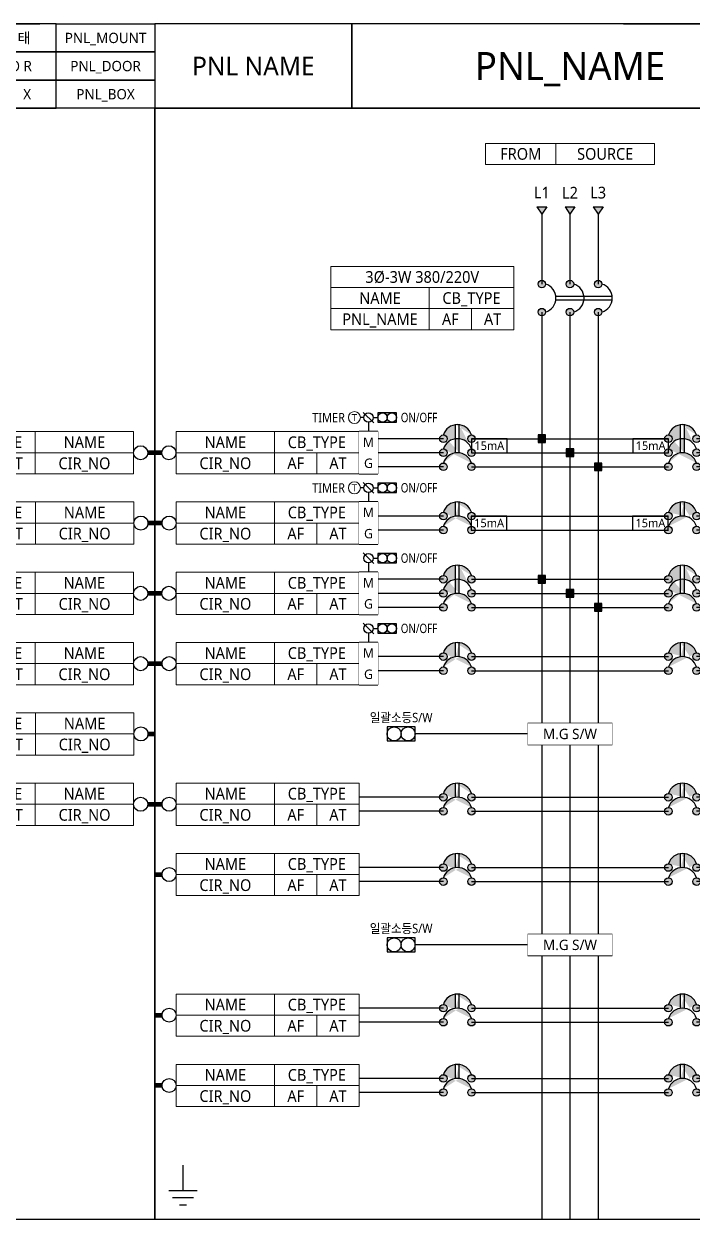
# Model space of a CAD drawing. Header units: millimetres. Extents: x 2290 to 28892, y 1247 to 13997.
# Drawn here: x 9770 to 16891, y 1247 to 13997 of the extents above; entities that cross this region are included whole.
import ezdxf
from ezdxf.enums import TextEntityAlignment as Align

# ---------------------------------------------------------------- set-up
doc = ezdxf.new("R2010")
doc.units = ezdxf.units.MM
for name, color, linetype in [('1', 1, 'Continuous'), ('5', 2, 'Continuous'), ('BUS_L1', 2, 'Continuous'), ('BUS_L2', 2, 'Continuous'), ('BUS_L3', 2, 'Continuous'), ('SYMB', 2, 'Continuous'), ('TXT', 7, 'Continuous')]:
    doc.layers.add(name, color=color, linetype=linetype)
doc.layers.add('2', color=4, linetype='Continuous', lineweight=5)
doc.styles.add('SHT', font='ChosunKg.TTF')
doc.styles.add('맑은고딕', font='malgun.ttf')

# ---------------------------------------------------------------- blocks, each defined once
blk = doc.blocks.new('p4cb')
at = {"layer": 'SYMB', "color": 4}
for p, q in [((-20, -76), (-20, 374)), ((20, -76), (20, 374))]:
    blk.add_line(p, q, dxfattribs=at)
at = {"layer": 'SYMB'}
for centre in [(-150, 225), (150, 225), (-150, 75), (150, 75), (-150, -75), (150, -75), (-150, -225), (150, -225)]:
    blk.add_circle(centre, 40.2, dxfattribs=at)
for centre in [(0, 218), (0, 68), (0, -82), (0, -232)]:
    blk.add_arc(centre, 157, 17.5984, 162.4016, dxfattribs=at)
blk = doc.blocks.new('BUS_CONN_DOT')
at = {"layer": 'SYMB', "transparency": 33554687}
h = blk.add_hatch(color=2, dxfattribs=at)
h.dxf.hatch_style = 1
h.paths.add_polyline_path([(40, 40), (-40, 40), (-40, -40), (40, -40)])
at = {"layer": 'SYMB', "color": 5}
for p, q in [((-40, 0), (40, 0)), ((0, 40), (0, -40))]:
    blk.add_line(p, q, dxfattribs=at)
at = {"layer": 'SYMB', "color": 2}
blk.add_lwpolyline([(40, 40), (-40, 40), (-40, -40), (40, -40)], close=True, dxfattribs=at)
blk = doc.blocks.new('3P4W_RIGHT_BRANCH_BREAKER')
at = {"transparency": 33554687}
h = blk.add_hatch(color=2, dxfattribs=at)
h.dxf.hatch_style = 1
edge = h.paths.add_edge_path()
edge.add_arc((1800, -450), 40.2, 0, 360)
edge = h.paths.add_edge_path()
edge.add_arc((1500, -450), 40.2, 0, 360)
edge = h.paths.add_edge_path()
edge.add_arc((1800, -300), 40.2, 0, 360)
edge = h.paths.add_edge_path()
edge.add_arc((1500, -300), 40.2, 0, 360)
edge = h.paths.add_edge_path()
edge.add_arc((1800, -150), 40.2, 0, 360)
edge = h.paths.add_edge_path()
edge.add_arc((1500, -150), 40.2, 0, 360)
edge = h.paths.add_edge_path()
edge.add_arc((1800, 0), 40.2, 0, 360)
edge = h.paths.add_edge_path()
edge.add_arc((1500, 0), 40.2, 0, 360)
edge = h.paths.add_edge_path()
edge.add_arc((1650, -307), 157, 17.5984, 162.4016)
edge.add_arc((1650, -457), 157, 17.5984, 162.4016)
edge.add_arc((1650, -7), 157, 17.5984, 162.4016)
edge.add_line((1630, -301), (1630, 149))
edge.add_line((1670, -301), (1670, 149))
edge.add_arc((1650, -157), 157, 17.5984, 162.4016)
at = {"layer": '1', "color": 1}
for p, q in [((0, 0), (1500, 0)), ((2701, 0), (1800, 0)), ((300, -150), (1500, -150)), ((2701, -150), (1800, -150)), ((600, -300), (1500, -300)), ((2701, -300), (1800, -300)), ((900, -450), (1500, -450)), ((2701, -450), (1800, -450))]:
    blk.add_line(p, q, dxfattribs=at)
at = {"layer": '2', "color": 4}
for points in [[(2701, -225), (3601, -225), (3601, 0), (2701, 0)], [(3601, -225), (4650, -225), (4650, 0), (3601, 0)], [(3151, -450), (2701, -450), (2701, -225), (3151, -225)], [(3601, -450), (3151, -450), (3151, -225), (3601, -225)], [(3601, -450), (4650, -450), (4650, -225), (3601, -225)]]:
    blk.add_lwpolyline(points, close=True, dxfattribs=at)
at = {"layer": 'SYMB', "color": 3, "const_width": 50}
blk.add_lwpolyline([(4800, -225), (4876, -225)], dxfattribs=at)
at = {"layer": 'SYMB', "color": 3}
blk.add_circle((4725, -225), 75, dxfattribs=at)
at = {"layer": 'SYMB'}
blk.add_blockref('p4cb', (1650, -225), dxfattribs=at)
at = {"layer": 'SYMB', "color": 2}
for p in [(0, 0), (300, -150), (600, -300), (900, -450)]:
    blk.add_blockref('BUS_CONN_DOT', p, dxfattribs=at)
at = {"layer": 'TXT', "color": 7, "linetype": 'Continuous', "lineweight": -2, "style": '맑은고딕', "width": 0.95}
blk.add_text('NAME', height=125, dxfattribs=at).set_placement((4126, -112), align=Align.MIDDLE_CENTER)
at = {"layer": 'TXT', "color": 7, "style": '맑은고딕', "width": 0.95}
for tag, p in [('CB_TYPE', (3151, -112)), ('AF', (2926, -338)), ('AT', (3376, -338)), ('CIR_NO', (4126, -338))]:
    blk.add_attdef(tag, text='', height=125, dxfattribs=at).set_placement(p, align=Align.MIDDLE_CENTER)
blk = doc.blocks.new('p3cb')
at = {"layer": 'SYMB', "color": 4}
for p, q in [((-20, -1), (-20, 299)), ((20, -1), (20, 299))]:
    blk.add_line(p, q, dxfattribs=at)
at = {"layer": 'SYMB'}
for centre in [(-150, 150), (150, 150), (-150, 0), (150, 0), (-150, -150), (150, -150)]:
    blk.add_circle(centre, 40.2, dxfattribs=at)
for centre in [(0, 143), (0, -7), (0, -157)]:
    blk.add_arc(centre, 157, 17.5984, 162.4016, dxfattribs=at)
blk = doc.blocks.new('3P3W_RIGHT_BRANCH_BREAKER')
at = {"transparency": 33554687}
h = blk.add_hatch(color=2, dxfattribs=at)
h.dxf.hatch_style = 1
edge = h.paths.add_edge_path()
edge.add_arc((1800, -300), 40.2, 0, 360)
edge = h.paths.add_edge_path()
edge.add_arc((1500, -300), 40.2, 0, 360)
edge = h.paths.add_edge_path()
edge.add_arc((1800, -150), 40.2, 0, 360)
edge = h.paths.add_edge_path()
edge.add_arc((1500, -150), 40.2, 0, 360)
edge = h.paths.add_edge_path()
edge.add_arc((1800, 0), 40.2, 0, 360)
edge = h.paths.add_edge_path()
edge.add_arc((1500, 0), 40.2, 0, 360)
edge = h.paths.add_edge_path()
edge.add_arc((1650, -7), 157, 17.5984, 162.4016)
edge.add_line((1630, -151), (1630, 149))
edge.add_arc((1650, -157), 157, 17.5984, 162.4016)
edge.add_line((1670, -151), (1670, 149))
edge.add_arc((1650, -307), 157, 17.5984, 162.4016)
at = {"layer": '1', "color": 1}
for p, q in [((0, 0), (1500, 0)), ((2703, 0), (1800, 0)), ((300, -150), (1500, -150)), ((2703, -150), (1800, -150)), ((600, -300), (1500, -300)), ((2703, -300), (1800, -300))]:
    blk.add_line(p, q, dxfattribs=at)
at = {"layer": '2', "color": 4}
for points in [[(2703, -150), (3603, -150), (3603, 75), (2703, 75)], [(3603, -150), (4653, -150), (4653, 75), (3603, 75)], [(3153, -375), (2703, -375), (2703, -150), (3153, -150)], [(3603, -375), (3153, -375), (3153, -150), (3603, -150)], [(3603, -375), (4653, -375), (4653, -150), (3603, -150)]]:
    blk.add_lwpolyline(points, close=True, dxfattribs=at)
at = {"layer": 'SYMB', "color": 3, "const_width": 50}
blk.add_lwpolyline([(4803, -150), (4879, -150)], dxfattribs=at)
at = {"layer": 'SYMB', "color": 3}
blk.add_circle((4728, -150), 75, dxfattribs=at)
at = {"layer": 'SYMB'}
blk.add_blockref('p3cb', (1650, -150), dxfattribs=at)
at = {"layer": 'SYMB', "color": 2}
for p in [(0, 0), (300, -150), (600, -300)]:
    blk.add_blockref('BUS_CONN_DOT', p, dxfattribs=at)
at = {"layer": 'TXT', "color": 7, "linetype": 'Continuous', "lineweight": -2, "style": '맑은고딕', "width": 0.95}
blk.add_text('NAME', height=125, dxfattribs=at).set_placement((4128, -38), align=Align.MIDDLE_CENTER)
at = {"layer": 'TXT', "color": 7, "style": '맑은고딕', "width": 0.95}
for tag, p in [('CB_TYPE', (3153, -38)), ('AF', (2928, -262)), ('AT', (3378, -262)), ('CIR_NO', (4128, -262))]:
    blk.add_attdef(tag, text='', height=125, dxfattribs=at).set_placement(p, align=Align.MIDDLE_CENTER)
blk = doc.blocks.new('p2cb')
at = {"layer": 'SYMB', "color": 4}
for p, q in [((-20, 74), (-20, 224)), ((20, 74), (20, 224))]:
    blk.add_line(p, q, dxfattribs=at)
at = {"layer": 'SYMB'}
for centre in [(-150, 75), (150, 75), (-150, -75), (150, -75)]:
    blk.add_circle(centre, 40.2, dxfattribs=at)
for centre in [(0, 68), (0, -82)]:
    blk.add_arc(centre, 157, 17.5984, 162.4016, dxfattribs=at)
blk = doc.blocks.new('1P2W_RIGHT_BRANCH_BREAKER')
at = {"transparency": 33554687}
h = blk.add_hatch(color=2, dxfattribs=at)
h.dxf.hatch_style = 1
edge = h.paths.add_edge_path()
edge.add_arc((1800, -150), 40.2, 0, 360)
edge = h.paths.add_edge_path()
edge.add_arc((1500, -150), 40.2, 0, 360)
edge = h.paths.add_edge_path()
edge.add_arc((1800, 0), 40.2, 0, 360)
edge = h.paths.add_edge_path()
edge.add_arc((1500, 0), 40.2, 0, 360)
edge = h.paths.add_edge_path()
edge.add_arc((1650, -7), 157, 17.5984, 162.4016)
edge.add_line((1630, -1), (1630, 149))
edge.add_line((1670, -1), (1670, 149))
edge.add_arc((1650, -157), 157, 17.5984, 162.4016)
at = {"layer": '1', "color": 1}
for p, q in [((0, 0), (1500, 0)), ((2700, 0), (1800, 0)), ((900, -150), (1500, -150)), ((2700, -150), (1800, -150))]:
    blk.add_line(p, q, dxfattribs=at)
at = {"layer": '2', "color": 4}
for points in [[(2700, -75), (3600, -75), (3600, 150), (2700, 150)], [(3600, -75), (4650, -75), (4650, 150), (3600, 150)], [(3150, -300), (2700, -300), (2700, -75), (3150, -75)], [(3600, -300), (3150, -300), (3150, -75), (3600, -75)], [(3600, -300), (4650, -300), (4650, -75), (3600, -75)]]:
    blk.add_lwpolyline(points, close=True, dxfattribs=at)
at = {"layer": 'SYMB', "color": 3, "const_width": 50}
blk.add_lwpolyline([(4800, -75), (4876, -75)], dxfattribs=at)
at = {"layer": 'SYMB', "color": 3}
blk.add_circle((4725, -75), 75, dxfattribs=at)
at = {"layer": 'SYMB'}
blk.add_blockref('p2cb', (1650, -75), dxfattribs=at)
at = {"layer": 'TXT', "color": 7, "linetype": 'Continuous', "lineweight": -2, "style": '맑은고딕', "width": 0.95}
blk.add_text('NAME', height=125, dxfattribs=at).set_placement((4125, 38), align=Align.MIDDLE_CENTER)
at = {"layer": 'TXT', "color": 7, "style": '맑은고딕', "width": 0.95}
for tag, p in [('CB_TYPE', (3150, 38)), ('AF', (2925, -188)), ('AT', (3375, -188)), ('CIR_NO', (4125, -188))]:
    blk.add_attdef(tag, text='', height=125, dxfattribs=at).set_placement(p, align=Align.MIDDLE_CENTER)
blk = doc.blocks.new('PANEL_NAME')
at = {"layer": '5', "color": 2, "ltscale": 0.001}
blk.add_line((4996, 900), (7626, 900), dxfattribs=at)
at = {"layer": '5', "color": 2}
for points in [[(2100, 900), (0, 900), (0, 0), (2100, 0)], [(2100, 900), (2100, 0), (6750, 0), (6750, 900)], [(7800, 900), (6750, 900), (6750, 600), (7800, 600)], [(7800, 900), (8850, 900), (8850, 600), (7800, 600)], [(7800, 600), (6750, 600), (6750, 300), (7800, 300)], [(7800, 600), (8850, 600), (8850, 300), (7800, 300)], [(7800, 300), (6750, 300), (6750, 0), (7800, 0)], [(7800, 300), (8850, 300), (8850, 0), (7800, 0)]]:
    blk.add_lwpolyline(points, close=True, dxfattribs=at)
at = {"layer": 'TXT', "color": 7, "linetype": 'Continuous', "lineweight": -2, "style": '맑은고딕'}
for s, p in [('형      태', (7275, 750)), ('D O O R', (7275, 450)), ('B   O   X', (7275, 150))]:
    blk.add_text(s, height=110, dxfattribs=at).set_placement(p, align=Align.MIDDLE_CENTER)
at = {"layer": 'TXT', "color": 7, "style": '맑은고딕'}
blk.add_text('PNL NAME', height=200, dxfattribs=at).set_placement((1050, 450), align=Align.MIDDLE_CENTER)
for tag, height, p in [('PNL_MOUNT', 110, (8325, 750)), ('PNL_NAME', 300, (4425, 450)), ('PNL_DOOR', 110, (8325, 450)), ('PNL_BOX', 110, (8325, 150))]:
    blk.add_attdef(tag, text='', height=height, dxfattribs=at).set_placement(p, align=Align.MIDDLE_CENTER)
blk = doc.blocks.new('earth-panel')
at = {"layer": 'SYMB'}
for p, q in [((0, 426), (0, 150)), ((150, 150), (-150, 150)), ((113, 75), (-113, 75)), ((37, 0), (-37, 0))]:
    blk.add_line(p, q, dxfattribs=at)
blk = doc.blocks.new('input-line')
at = {"layer": 'SYMB'}
for p, q in [((-52, 80), (52, 80)), ((-52, 80), (0, 0)), ((52, 80), (0, 0))]:
    blk.add_line(p, q, dxfattribs=at)
blk = doc.blocks.new('MAIN_BREAKER_3')
at = {"transparency": 33554687}
h = blk.add_hatch(color=2, dxfattribs=at)
h.dxf.hatch_style = 1
h.paths.add_polyline_path([(300, 1045), (248, 1125), (352, 1125)])
h.paths.add_polyline_path([(0, 1045), (-52, 1125), (52, 1125)])
h.paths.add_polyline_path([(600, 1045), (548, 1125), (652, 1125)])
h = blk.add_hatch(color=2, dxfattribs=at)
h.dxf.hatch_style = 1
edge = h.paths.add_edge_path()
edge.add_arc((600, 0), 40.2, 0, 360)
edge = h.paths.add_edge_path()
edge.add_arc((600, 300), 40.2, 0, 360)
edge = h.paths.add_edge_path()
edge.add_arc((0, 0), 40.2, 0, 360)
edge = h.paths.add_edge_path()
edge.add_arc((300, 0), 40.2, 0, 360)
edge = h.paths.add_edge_path()
edge.add_arc((300, 300), 40.2, 0, 360)
edge = h.paths.add_edge_path()
edge.add_arc((0, 300), 40.2, 0, 360)
at = {"layer": '2', "color": 4}
for points in [[(-600, 1575), (150, 1575), (150, 1800), (-600, 1800)], [(150, 1575), (1200, 1575), (1200, 1800), (150, 1800)], [(-2250, 262), (-300, 262), (-300, 488), (-2250, 488)], [(-2250, 38), (-1200, 38), (-1200, 262), (-2250, 262)], [(-1200, 38), (-300, 38), (-300, 262), (-1200, 262)], [(-2250, -188), (-1200, -188), (-1200, 38), (-2250, 38)], [(-750, -188), (-1200, -188), (-1200, 38), (-750, 38)], [(-300, -188), (-750, -188), (-750, 38), (-300, 38)]]:
    blk.add_lwpolyline(points, close=True, dxfattribs=at)
at = {"layer": 'BUS_L1'}
blk.add_line((0, 1045), (0, 300), dxfattribs=at)
at = {"layer": 'BUS_L2'}
blk.add_line((300, 1045), (300, 300), dxfattribs=at)
at = {"layer": 'BUS_L3'}
blk.add_line((600, 1045), (600, 300), dxfattribs=at)
at = {"layer": 'SYMB', "color": 4}
for p, q in [((150, 170), (749, 170)), ((150, 130), (749, 130))]:
    blk.add_line(p, q, dxfattribs=at)
at = {"layer": 'SYMB'}
for centre in [(0, 300), (300, 300), (600, 300), (0, 0), (300, 0), (600, 0)]:
    blk.add_circle(centre, 40.2, dxfattribs=at)
for centre in [(-7, 150), (293, 150), (593, 150)]:
    blk.add_arc(centre, 157, 287.5984, 72.4016, dxfattribs=at)
for p in [(0, 1045), (300, 1045), (600, 1045)]:
    blk.add_blockref('input-line', p, dxfattribs=at)
at = {"layer": 'TXT', "color": 7, "linetype": 'Continuous', "lineweight": -2, "style": '맑은고딕', "width": 0.95}
for s, p in [('FROM', (-225, 1688)), ('3Ø-3W 380/220V', (-1275, 375)), ('NAME', (-1725, 150))]:
    blk.add_text(s, height=125, dxfattribs=at).set_placement(p, align=Align.MIDDLE_CENTER)
for s, p in [('L1', (0, 1275)), ('L2', (300, 1275)), ('L3', (600, 1275))]:
    blk.add_text(s, height=125, dxfattribs=at).set_placement(p, align=Align.MIDDLE)
at = {"layer": 'TXT', "color": 7, "style": '맑은고딕', "width": 0.95}
for tag, p in [('SOURCE', (675, 1688)), ('CB_TYPE', (-750, 150)), ('PNL_NAME', (-1725, -75)), ('AF', (-975, -75)), ('AT', (-525, -75))]:
    blk.add_attdef(tag, text='', height=125, dxfattribs=at).set_placement(p, align=Align.MIDDLE_CENTER)
blk = doc.blocks.new('3P3W_RIGHT_BRANCH_BREAKER_3')
at = {"transparency": 33554687}
h = blk.add_hatch(color=2, dxfattribs=at)
h.dxf.hatch_style = 1
edge = h.paths.add_edge_path()
edge.add_arc((1649, -300), 40.2, 0, 360)
edge = h.paths.add_edge_path()
edge.add_arc((1349, -300), 40.2, 0, 360)
edge = h.paths.add_edge_path()
edge.add_arc((1649, -150), 40.2, 0, 360)
edge = h.paths.add_edge_path()
edge.add_arc((1349, -150), 40.2, 0, 360)
edge = h.paths.add_edge_path()
edge.add_arc((1649, 0), 40.2, 0, 360)
edge = h.paths.add_edge_path()
edge.add_arc((1349, 0), 40.2, 0, 360)
edge = h.paths.add_edge_path()
edge.add_arc((1499, -307), 157, 17.5984, 162.4016)
edge.add_line((1479, -151), (1479, 149))
edge.add_arc((1499, -7), 157, 17.5984, 162.4016)
edge.add_line((1519, -151), (1519, 149))
edge.add_arc((1499, -157), 157, 17.5984, 162.4016)
at = {"layer": '1', "color": 1}
for p, q in [((0, 0), (1349, 0)), ((2549, 0), (1649, 0)), ((300, -150), (1349, -150)), ((2549, -150), (1649, -150)), ((600, -300), (1349, -300)), ((2549, -300), (1649, -300))]:
    blk.add_line(p, q, dxfattribs=at)
at = {"layer": '2', "color": 4}
for points in [[(2549, -150), (3449, -150), (3449, 75), (2549, 75)], [(3449, -150), (4499, -150), (4499, 75), (3449, 75)], [(2999, -375), (2549, -375), (2549, -150), (2999, -150)], [(3449, -375), (2999, -375), (2999, -150), (3449, -150)], [(3449, -375), (4499, -375), (4499, -150), (3449, -150)]]:
    blk.add_lwpolyline(points, close=True, dxfattribs=at)
at = {"layer": 'SYMB', "color": 3, "const_width": 50}
blk.add_lwpolyline([(4649, -150), (4725, -150)], dxfattribs=at)
at = {"layer": 'SYMB', "color": 3}
blk.add_circle((4574, -150), 75, dxfattribs=at)
at = {"layer": 'SYMB'}
blk.add_blockref('p3cb', (1499, -150), dxfattribs=at)
at = {"layer": 'SYMB', "color": 2}
for p in [(0, 0), (300, -150), (600, -300)]:
    blk.add_blockref('BUS_CONN_DOT', p, dxfattribs=at)
at = {"layer": 'TXT', "linetype": 'Continuous', "lineweight": -2, "style": '맑은고딕', "width": 0.95}
blk.add_text('NAME', height=125, dxfattribs=at).set_placement((3974, -38), align=Align.MIDDLE_CENTER)
at = {"layer": 'TXT', "color": 7, "style": '맑은고딕', "width": 0.95}
for tag, p in [('CB_TYPE', (2999, -38)), ('AF', (2774, -262)), ('AT', (3224, -262)), ('CIR_NO', (3974, -262))]:
    blk.add_attdef(tag, text='', height=125, dxfattribs=at).set_placement(p, align=Align.MIDDLE_CENTER)
blk = doc.blocks.new('1P2W_LEFT_BRANCH_BREAKER_3')
at = {"transparency": 33554687}
h = blk.add_hatch(color=2, dxfattribs=at)
h.dxf.hatch_style = 1
edge = h.paths.add_edge_path()
edge.add_arc((-750, -150), 40.2, 0, 360)
edge = h.paths.add_edge_path()
edge.add_arc((-1050, -150), 40.2, 0, 360)
edge = h.paths.add_edge_path()
edge.add_arc((-750, 0), 40.2, 0, 360)
edge = h.paths.add_edge_path()
edge.add_arc((-1050, 0), 40.2, 0, 360)
edge = h.paths.add_edge_path()
edge.add_line((-920, -1), (-920, 149))
edge.add_arc((-900, -7), 157, 17.5984, 162.4016)
edge.add_arc((-900, -157), 157, 17.5984, 162.4016)
edge.add_line((-880, -1), (-880, 149))
at = {"layer": '1', "color": 1}
for p, q in [((-1050, 0), (-1948, 0)), ((-750, 0), (0, 0)), ((-1050, -150), (-1948, -150)), ((-750, -150), (300, -150))]:
    blk.add_line(p, q, dxfattribs=at)
at = {"layer": '2', "color": 4}
for points in [[(-3898, -75), (-2848, -75), (-2848, 150), (-3898, 150)], [(-2848, -75), (-1948, -75), (-1948, 150), (-2848, 150)], [(-3898, -300), (-2848, -300), (-2848, -75), (-3898, -75)], [(-2398, -300), (-2848, -300), (-2848, -75), (-2398, -75)], [(-1948, -300), (-2398, -300), (-2398, -75), (-1948, -75)]]:
    blk.add_lwpolyline(points, close=True, dxfattribs=at)
at = {"layer": 'SYMB', "color": 3, "const_width": 50}
blk.add_lwpolyline([(-4048, -75), (-4125, -75)], dxfattribs=at)
at = {"layer": 'SYMB', "color": 3}
blk.add_circle((-3973, -75), 75, dxfattribs=at)
at = {"layer": 'SYMB'}
blk.add_blockref('p2cb', (-900, -75), dxfattribs=at)
at = {"layer": 'TXT', "linetype": 'Continuous', "lineweight": -2, "style": '맑은고딕', "width": 0.95}
blk.add_text('NAME', height=125, dxfattribs=at).set_placement((-3373, 38), align=Align.MIDDLE_CENTER)
at = {"layer": 'TXT', "color": 7, "style": '맑은고딕', "width": 0.95}
for tag, p in [('CB_TYPE', (-2398, 38)), ('CIR_NO', (-3373, -188)), ('AF', (-2623, -188)), ('AT', (-2173, -188))]:
    blk.add_attdef(tag, text='', height=125, dxfattribs=at).set_placement(p, align=Align.MIDDLE_CENTER)
blk = doc.blocks.new('1P2W_RIGHT_BRANCH_BREAKER_3')
at = {"transparency": 33554687}
h = blk.add_hatch(color=2, dxfattribs=at)
h.dxf.hatch_style = 1
edge = h.paths.add_edge_path()
edge.add_arc((1649, -150), 40.2, 0, 360)
edge = h.paths.add_edge_path()
edge.add_arc((1349, -150), 40.2, 0, 360)
edge = h.paths.add_edge_path()
edge.add_arc((1649, 0), 40.2, 0, 360)
edge = h.paths.add_edge_path()
edge.add_arc((1349, 0), 40.2, 0, 360)
edge = h.paths.add_edge_path()
edge.add_arc((1499, -7), 157, 17.5984, 162.4016)
edge.add_line((1519, -1), (1519, 149))
edge.add_line((1479, -1), (1479, 149))
edge.add_arc((1499, -157), 157, 17.5984, 162.4016)
at = {"layer": '1', "color": 1}
for p, q in [((0, 0), (1349, 0)), ((2551, 0), (1649, 0)), ((300, -150), (1349, -150)), ((2551, -150), (1649, -150))]:
    blk.add_line(p, q, dxfattribs=at)
at = {"layer": '2', "color": 4}
for points in [[(2551, -75), (3451, -75), (3451, 150), (2551, 150)], [(3451, -75), (4501, -75), (4501, 150), (3451, 150)], [(3001, -300), (2551, -300), (2551, -75), (3001, -75)], [(3451, -300), (3001, -300), (3001, -75), (3451, -75)], [(3451, -300), (4501, -300), (4501, -75), (3451, -75)]]:
    blk.add_lwpolyline(points, close=True, dxfattribs=at)
at = {"layer": 'SYMB', "color": 3, "const_width": 50}
blk.add_lwpolyline([(4651, -75), (4725, -75)], dxfattribs=at)
at = {"layer": 'SYMB', "color": 3}
blk.add_circle((4576, -75), 75, dxfattribs=at)
at = {"layer": 'SYMB'}
blk.add_blockref('p2cb', (1499, -75), dxfattribs=at)
at = {"layer": 'TXT', "linetype": 'Continuous', "lineweight": -2, "style": '맑은고딕', "width": 0.95}
blk.add_text('NAME', height=125, dxfattribs=at).set_placement((3976, 38), align=Align.MIDDLE_CENTER)
at = {"layer": 'TXT', "color": 7, "style": '맑은고딕', "width": 0.95}
for tag, p in [('CB_TYPE', (3001, 38)), ('AF', (2776, -188)), ('AT', (3226, -188)), ('CIR_NO', (3976, -188))]:
    blk.add_attdef(tag, text='', height=125, dxfattribs=at).set_placement(p, align=Align.MIDDLE_CENTER)
blk = doc.blocks.new('3P3W_LEFT_BRANCH_BREAKER_3')
at = {"transparency": 33554687}
h = blk.add_hatch(color=2, dxfattribs=at)
h.dxf.hatch_style = 1
edge = h.paths.add_edge_path()
edge.add_arc((-750, -300), 40.2, 0, 360)
edge = h.paths.add_edge_path()
edge.add_arc((-1050, -300), 40.2, 0, 360)
edge = h.paths.add_edge_path()
edge.add_arc((-750, -150), 40.2, 0, 360)
edge = h.paths.add_edge_path()
edge.add_arc((-1050, -150), 40.2, 0, 360)
edge = h.paths.add_edge_path()
edge.add_arc((-750, 0), 40.2, 0, 360)
edge = h.paths.add_edge_path()
edge.add_arc((-1050, 0), 40.2, 0, 360)
edge = h.paths.add_edge_path()
edge.add_arc((-900, -7), 157, 17.5984, 162.4016)
edge.add_line((-880, -151), (-880, 149))
edge.add_arc((-900, -157), 157, 17.5984, 162.4016)
edge.add_arc((-900, -307), 157, 17.5984, 162.4016)
edge.add_line((-920, -151), (-920, 149))
at = {"layer": '1', "color": 1}
for p, q in [((-1050, 0), (-1948, 0)), ((-750, 0), (0, 0)), ((-1050, -150), (-1950, -150)), ((-750, -150), (300, -150)), ((-1050, -300), (-1950, -300)), ((-750, -300), (600, -300))]:
    blk.add_line(p, q, dxfattribs=at)
at = {"layer": '2', "color": 4}
for points in [[(-3898, -150), (-2848, -150), (-2848, 75), (-3898, 75)], [(-2848, -150), (-1948, -150), (-1948, 75), (-2848, 75)], [(-3898, -375), (-2848, -375), (-2848, -150), (-3898, -150)], [(-2398, -375), (-2848, -375), (-2848, -150), (-2398, -150)], [(-1948, -375), (-2398, -375), (-2398, -150), (-1948, -150)]]:
    blk.add_lwpolyline(points, close=True, dxfattribs=at)
at = {"layer": 'SYMB', "color": 3, "const_width": 50}
blk.add_lwpolyline([(-4050, -150), (-4125, -150)], dxfattribs=at)
at = {"layer": 'SYMB', "color": 3}
blk.add_circle((-3975, -150), 75, dxfattribs=at)
at = {"layer": 'SYMB'}
blk.add_blockref('p3cb', (-900, -150), dxfattribs=at)
at = {"layer": 'SYMB', "color": 2}
for p in [(0, 0), (300, -150), (600, -300)]:
    blk.add_blockref('BUS_CONN_DOT', p, dxfattribs=at)
at = {"layer": 'TXT', "linetype": 'Continuous', "lineweight": -2, "style": '맑은고딕', "width": 0.95}
blk.add_text('NAME', height=125, dxfattribs=at).set_placement((-3373, -38), align=Align.MIDDLE_CENTER)
at = {"layer": 'TXT', "color": 7, "style": '맑은고딕', "width": 0.95}
for tag, p in [('CB_TYPE', (-2398, -38)), ('CIR_NO', (-3373, -262)), ('AF', (-2623, -262)), ('AT', (-2173, -262))]:
    blk.add_attdef(tag, text='', height=125, dxfattribs=at).set_placement(p, align=Align.MIDDLE_CENTER)
blk = doc.blocks.new('3P3W_L_SYM_ELB_3')
at = {"layer": 'SYMB', "color": 2}
blk.add_lwpolyline([(-750, -150), (-370, -150), (-370, 0), (-750, 0)], close=True, dxfattribs=at)
at = {"layer": 'SYMB', "color": 4, "style": '맑은고딕'}
blk.add_text('15mA', height=90, dxfattribs=at).set_placement((-560, -75), align=Align.MIDDLE_CENTER)
blk = doc.blocks.new('1P2W_L_SYM_ELB_3')
at = {"layer": 'SYMB', "color": 2}
blk.add_lwpolyline([(-752, -150), (-372, -150), (-372, 0), (-752, 0)], close=True, dxfattribs=at)
at = {"layer": 'SYMB', "color": 4, "style": '맑은고딕'}
blk.add_text('15mA', height=90, dxfattribs=at).set_placement((-562, -75), align=Align.MIDDLE_CENTER)
blk = doc.blocks.new('3P3W_R_SYM_ELB_3')
at = {"layer": 'SYMB', "color": 2}
blk.add_lwpolyline([(969, -150), (1349, -150), (1349, 0), (969, 0)], close=True, dxfattribs=at)
at = {"layer": 'SYMB', "color": 4, "style": '맑은고딕'}
blk.add_text('15mA', height=90, dxfattribs=at).set_placement((1159, -75), align=Align.MIDDLE_CENTER)
blk = doc.blocks.new('1P2W_R_SYM_ELB_3')
at = {"layer": 'SYMB', "color": 2}
blk.add_lwpolyline([(966, -150), (1347, -150), (1347, 0), (966, 0)], close=True, dxfattribs=at)
at = {"layer": 'SYMB', "color": 4, "style": '맑은고딕'}
blk.add_text('15mA', height=90, dxfattribs=at).set_placement((1157, -75), align=Align.MIDDLE_CENTER)
blk = doc.blocks.new('3P3W_L_SYM_TIMER_3')
at = {"layer": '2', "color": 4}
blk.add_circle((-1998, 225), 64.4, dxfattribs=at)
at = {"layer": 'SYMB'}
for p, q in [((-1792, 169), (-1904, 281)), ((-1898, 225), (-1934, 225)), ((-1848, 175), (-1848, 75)), ((-1798, 225), (-1748, 225))]:
    blk.add_line(p, q, dxfattribs=at)
at = {"layer": 'SYMB', "linetype": 'Continuous'}
blk.add_lwpolyline([(-1748, 175), (-1548, 175), (-1548, 275), (-1748, 275)], close=True, dxfattribs=at)
at = {"layer": 'SYMB'}
blk.add_lwpolyline([(-1748, 75), (-1948, 75), (-1948, -375), (-1748, -375)], close=True, dxfattribs=at)
blk.add_circle((-1848, 225), 50, dxfattribs=at)
at = {"layer": 'SYMB', "color": 4, "linetype": 'Continuous'}
for centre in [(-1698, 225), (-1598, 225)]:
    blk.add_circle(centre, 50, dxfattribs=at)
at = {"layer": 'SYMB', "color": 7, "style": '맑은고딕'}
for s, width, p in [('TIMER', 0.9, (-2273, 225)), ('ON/OFF', 0.8, (-1309, 226))]:
    blk.add_text(s, height=100, dxfattribs=dict(at, width=width)).set_placement(p, align=Align.MIDDLE_CENTER)
at = {"layer": 'TXT', "style": 'SHT'}
blk.add_text('T', height=75, dxfattribs=at).set_placement((-1998, 225), align=Align.MIDDLE_CENTER)
at = {"color": 2}
blk.add_wipeout([(-1948, 75), (-1948, -375), (-1748, -375), (-1748, 75)], dxfattribs=at).dxf.layer = 'SYMB'
at = {"layer": 'SYMB', "color": 7, "style": '맑은고딕'}
for s, p in [('M', (-1848, -38)), ('G', (-1848, -262))]:
    blk.add_text(s, height=100, dxfattribs=at).set_placement(p, align=Align.MIDDLE_CENTER)
blk = doc.blocks.new('1P2W_L_SYM_TIMER_3')
at = {"layer": '2', "color": 4}
blk.add_circle((-1998, 300), 64.4, dxfattribs=at)
at = {"layer": 'SYMB'}
for p, q in [((-1898, 300), (-1934, 300)), ((-1792, 244), (-1904, 356)), ((-1798, 300), (-1748, 300)), ((-1848, 250), (-1848, 150))]:
    blk.add_line(p, q, dxfattribs=at)
at = {"layer": 'SYMB', "linetype": 'Continuous'}
blk.add_lwpolyline([(-1748, 250), (-1548, 250), (-1548, 350), (-1748, 350)], close=True, dxfattribs=at)
at = {"layer": 'SYMB'}
blk.add_lwpolyline([(-1748, 150), (-1948, 150), (-1948, -300), (-1748, -300)], close=True, dxfattribs=at)
blk.add_circle((-1848, 300), 50, dxfattribs=at)
at = {"layer": 'SYMB', "color": 4, "linetype": 'Continuous'}
for centre in [(-1698, 300), (-1598, 300)]:
    blk.add_circle(centre, 50, dxfattribs=at)
at = {"layer": 'SYMB', "color": 7, "style": '맑은고딕'}
for s, width, p in [('TIMER', 0.9, (-2273, 300)), ('ON/OFF', 0.8, (-1309, 301))]:
    blk.add_text(s, height=100, dxfattribs=dict(at, width=width)).set_placement(p, align=Align.MIDDLE_CENTER)
at = {"layer": 'TXT', "style": 'SHT'}
blk.add_text('T', height=75, dxfattribs=at).set_placement((-1998, 300), align=Align.MIDDLE_CENTER)
at = {"color": 2}
blk.add_wipeout([(-1948, 150), (-1948, -300), (-1748, -300), (-1748, 150)], dxfattribs=at).dxf.layer = 'SYMB'
at = {"layer": 'SYMB', "color": 7, "style": '맑은고딕'}
for s, p in [('M', (-1848, 38)), ('G', (-1848, -188))]:
    blk.add_text(s, height=100, dxfattribs=at).set_placement(p, align=Align.MIDDLE_CENTER)
blk = doc.blocks.new('3P3W_L_SYM_ONOFF_3')
at = {"layer": 'SYMB'}
for p, q in [((-1792, 169), (-1904, 281)), ((-1848, 175), (-1848, 75)), ((-1798, 225), (-1748, 225))]:
    blk.add_line(p, q, dxfattribs=at)
at = {"layer": 'SYMB', "linetype": 'Continuous'}
blk.add_lwpolyline([(-1748, 175), (-1548, 175), (-1548, 275), (-1748, 275)], close=True, dxfattribs=at)
at = {"layer": 'SYMB'}
blk.add_lwpolyline([(-1748, 75), (-1948, 75), (-1948, -375), (-1748, -375)], close=True, dxfattribs=at)
blk.add_circle((-1848, 225), 50, dxfattribs=at)
at = {"layer": 'SYMB', "color": 4, "linetype": 'Continuous'}
for centre in [(-1698, 225), (-1598, 225)]:
    blk.add_circle(centre, 50, dxfattribs=at)
at = {"layer": 'SYMB', "color": 7, "style": '맑은고딕', "width": 0.8}
blk.add_text('ON/OFF', height=100, dxfattribs=at).set_placement((-1309, 226), align=Align.MIDDLE_CENTER)
at = {"color": 2}
blk.add_wipeout([(-1948, 75), (-1948, -375), (-1748, -375), (-1748, 75)], dxfattribs=at).dxf.layer = 'SYMB'
at = {"layer": 'SYMB', "color": 7, "style": '맑은고딕'}
for s, p in [('M', (-1848, -38)), ('G', (-1848, -262))]:
    blk.add_text(s, height=100, dxfattribs=at).set_placement(p, align=Align.MIDDLE_CENTER)
blk = doc.blocks.new('1P2W_L_SYM_ONOFF_3')
at = {"layer": 'SYMB'}
for p, q in [((-1792, 244), (-1904, 356)), ((-1798, 300), (-1748, 300)), ((-1848, 250), (-1848, 150))]:
    blk.add_line(p, q, dxfattribs=at)
at = {"layer": 'SYMB', "linetype": 'Continuous'}
blk.add_lwpolyline([(-1748, 250), (-1548, 250), (-1548, 350), (-1748, 350)], close=True, dxfattribs=at)
at = {"layer": 'SYMB'}
blk.add_lwpolyline([(-1748, 150), (-1948, 150), (-1948, -300), (-1748, -300)], close=True, dxfattribs=at)
blk.add_circle((-1848, 300), 50, dxfattribs=at)
at = {"layer": 'SYMB', "color": 4, "linetype": 'Continuous'}
for centre in [(-1698, 300), (-1598, 300)]:
    blk.add_circle(centre, 50, dxfattribs=at)
at = {"layer": 'SYMB', "color": 7, "style": '맑은고딕', "width": 0.8}
blk.add_text('ON/OFF', height=100, dxfattribs=at).set_placement((-1309, 301), align=Align.MIDDLE_CENTER)
at = {"color": 2}
blk.add_wipeout([(-1948, 150), (-1948, -300), (-1748, -300), (-1748, 150)], dxfattribs=at).dxf.layer = 'SYMB'
at = {"layer": 'SYMB', "color": 7, "style": '맑은고딕'}
for s, p in [('M', (-1848, 38)), ('G', (-1848, -188))]:
    blk.add_text(s, height=100, dxfattribs=at).set_placement(p, align=Align.MIDDLE_CENTER)
blk = doc.blocks.new('1P2W_LEFT_SYM_REMOTE_3')
at = {"layer": 'SYMB', "color": 4}
blk.add_line((-150, 675), (-1350, 675), dxfattribs=at)
at = {"layer": 'SYMB', "color": 2}
blk.add_lwpolyline([(-150, 562), (750, 562), (750, 788), (-150, 788)], close=True, dxfattribs=at)
at = {"layer": 'SYMB', "linetype": 'Continuous'}
blk.add_lwpolyline([(-1650, 600), (-1350, 600), (-1350, 750), (-1650, 750)], close=True, dxfattribs=at)
at = {"layer": 'SYMB', "color": 4, "linetype": 'Continuous'}
for centre in [(-1575, 675), (-1425, 675)]:
    blk.add_circle(centre, 75, dxfattribs=at)
at = {"layer": 'SYMB', "color": 7, "style": '맑은고딕', "width": 0.9}
blk.add_text('일괄소등S/W', height=100, dxfattribs=at).set_placement((-1500, 850), align=Align.MIDDLE_CENTER)
at = {"color": 4}
blk.add_wipeout([(-150, 788), (-150, 562), (750, 562), (750, 788)], dxfattribs=at).dxf.layer = 'SYMB'
at = {"layer": 'SYMB', "linetype": 'Continuous', "lineweight": -2, "style": '맑은고딕'}
blk.add_text('M.G S/W', height=110, dxfattribs=at).set_placement((300, 675), align=Align.MIDDLE_CENTER)
blk = doc.blocks.new('1P2W_RIGHT_SYM_REMOTE_3')
at = {"layer": 'SYMB', "color": 4}
blk.add_line((-150, 675), (-1350, 675), dxfattribs=at)
at = {"layer": 'SYMB', "color": 2}
blk.add_lwpolyline([(-150, 562), (750, 562), (750, 787), (-150, 787)], close=True, dxfattribs=at)
at = {"layer": 'SYMB', "linetype": 'Continuous'}
blk.add_lwpolyline([(-1650, 600), (-1350, 600), (-1350, 750), (-1650, 750)], close=True, dxfattribs=at)
at = {"layer": 'SYMB', "color": 4, "linetype": 'Continuous'}
for centre in [(-1575, 675), (-1425, 675)]:
    blk.add_circle(centre, 75, dxfattribs=at)
at = {"layer": 'SYMB', "color": 7, "style": '맑은고딕', "width": 0.9}
blk.add_text('일괄소등S/W', height=100, dxfattribs=at).set_placement((-1500, 850), align=Align.MIDDLE_CENTER)
at = {"color": 4}
blk.add_wipeout([(-150, 787), (-150, 562), (750, 562), (750, 787)], dxfattribs=at).dxf.layer = 'SYMB'
at = {"layer": 'SYMB', "linetype": 'Continuous', "lineweight": -2, "style": '맑은고딕'}
blk.add_text('M.G S/W', height=110, dxfattribs=at).set_placement((300, 675), align=Align.MIDDLE_CENTER)

msp = doc.modelspace()

# ---------------------------------------------------------------- linework, layer by layer
at = {"layer": '5', "color": 3}
for points in [[(11165, 13097), (2315, 13097), (2315, 1247), (11165, 1247)], [(20015, 13097), (11165, 13097), (11165, 1247), (20015, 1247)]]:
    msp.add_lwpolyline(points, close=True, dxfattribs=at)
at = {"layer": 'BUS_L1'}
msp.add_line((15290, 10922), (15290, 1247), dxfattribs=at)
at = {"layer": 'BUS_L2'}
msp.add_line((15590, 10922), (15590, 1247), dxfattribs=at)
at = {"layer": 'BUS_L3'}
msp.add_line((15890, 10922), (15890, 1247), dxfattribs=at)

# ---------------------------------------------------------------- block references
at = {"layer": 'SYMB', "color": 2}
ref = msp.add_blockref('PANEL_NAME', (2315, 13097), dxfattribs=at)
ref.add_attrib('PNL_BOX', 'PNL_BOX', dxfattribs={"layer": 'TXT', "color": 2, "height": 110, "style": '맑은고딕'}).set_placement((10640, 13247), align=Align.MIDDLE_CENTER)
ref.add_attrib('PNL_DOOR', 'PNL_DOOR', dxfattribs={"layer": 'TXT', "color": 2, "height": 110, "style": '맑은고딕'}).set_placement((10640, 13547), align=Align.MIDDLE_CENTER)
ref.add_attrib('PNL_MOUNT', 'PNL_MOUNT', dxfattribs={"layer": 'TXT', "color": 2, "height": 110, "style": '맑은고딕'}).set_placement((10640, 13847), align=Align.MIDDLE_CENTER)
ref.add_attrib('PNL_NAME', 'PNL_NAME', dxfattribs={"layer": 'TXT', "color": 2, "height": 300, "style": '맑은고딕'}).set_placement((6740, 13547), align=Align.MIDDLE_CENTER)
ref = msp.add_blockref('PANEL_NAME', (11165, 13097), dxfattribs=at)
ref.add_attrib('PNL_BOX', 'PNL_BOX', dxfattribs={"layer": 'TXT', "color": 2, "height": 110, "style": '맑은고딕'}).set_placement((19490, 13247), align=Align.MIDDLE_CENTER)
ref.add_attrib('PNL_DOOR', 'PNL_DOOR', dxfattribs={"layer": 'TXT', "color": 2, "height": 110, "style": '맑은고딕'}).set_placement((19490, 13547), align=Align.MIDDLE_CENTER)
ref.add_attrib('PNL_MOUNT', 'PNL_MOUNT', dxfattribs={"layer": 'TXT', "color": 2, "height": 110, "style": '맑은고딕'}).set_placement((19490, 13847), align=Align.MIDDLE_CENTER)
ref.add_attrib('PNL_NAME', 'PNL_NAME', dxfattribs={"layer": 'TXT', "color": 2, "height": 300, "style": '맑은고딕'}).set_placement((15590, 13547), align=Align.MIDDLE_CENTER)
for name, p, values in [('MAIN_BREAKER_3', (15290, 10922), {'AF': 'AF', 'AT': 'AT', 'CB_TYPE': 'CB_TYPE', 'PNL_NAME': 'PNL_NAME', 'SOURCE': 'SOURCE'}), ('3P4W_RIGHT_BRANCH_BREAKER', (6289, 9647), {'AT': 'AT', 'AF': 'AF', 'CB_TYPE': 'CB_TYPE', 'CIR_NO': 'CIR_NO'}), ('3P3W_LEFT_BRANCH_BREAKER_3', (15290, 9572), {'AT': 'AT', 'AF': 'AF', 'CB_TYPE': 'CB_TYPE', 'CIR_NO': 'CIR_NO'}), ('3P3W_RIGHT_BRANCH_BREAKER_3', (15290, 9572), {'AT': 'AT', 'AF': 'AF', 'CB_TYPE': 'CB_TYPE', 'CIR_NO': 'CIR_NO'}), ('3P3W_RIGHT_BRANCH_BREAKER', (6289, 8822), {'AT': 'AT', 'AF': 'AF', 'CB_TYPE': 'CB_TYPE', 'CIR_NO': 'CIR_NO'}), ('1P2W_LEFT_BRANCH_BREAKER_3', (15290, 8747), {'AT': 'AT', 'AF': 'AF', 'CB_TYPE': 'CB_TYPE', 'CIR_NO': 'CIR_NO'}), ('1P2W_RIGHT_BRANCH_BREAKER_3', (15290, 8747), {'AT': 'AT', 'AF': 'AF', 'CB_TYPE': 'CB_TYPE', 'CIR_NO': 'CIR_NO'}), ('3P3W_LEFT_BRANCH_BREAKER_3', (15290, 8072), {'AT': 'AT', 'AF': 'AF', 'CB_TYPE': 'CB_TYPE', 'CIR_NO': 'CIR_NO'}), ('3P3W_RIGHT_BRANCH_BREAKER_3', (15290, 8072), {'AT': 'AT', 'AF': 'AF', 'CB_TYPE': 'CB_TYPE', 'CIR_NO': 'CIR_NO'}), ('3P4W_RIGHT_BRANCH_BREAKER', (6289, 7397), {'AT': 'AT', 'AF': 'AF', 'CB_TYPE': 'CB_TYPE', 'CIR_NO': 'CIR_NO'}), ('1P2W_LEFT_BRANCH_BREAKER_3', (15290, 7247), {'AT': 'AT', 'AF': 'AF', 'CB_TYPE': 'CB_TYPE', 'CIR_NO': 'CIR_NO'}), ('1P2W_RIGHT_BRANCH_BREAKER_3', (15290, 7247), {'AT': 'AT', 'AF': 'AF', 'CB_TYPE': 'CB_TYPE', 'CIR_NO': 'CIR_NO'}), ('3P3W_RIGHT_BRANCH_BREAKER', (6289, 6572), {'AT': 'AT', 'AF': 'AF', 'CB_TYPE': 'CB_TYPE', 'CIR_NO': 'CIR_NO'}), ('1P2W_LEFT_BRANCH_BREAKER_3', (15290, 5747), {'AT': 'AT', 'AF': 'AF', 'CB_TYPE': 'CB_TYPE', 'CIR_NO': 'CIR_NO'}), ('1P2W_RIGHT_BRANCH_BREAKER_3', (15290, 5747), {'AT': 'AT', 'AF': 'AF', 'CB_TYPE': 'CB_TYPE', 'CIR_NO': 'CIR_NO'}), ('1P2W_LEFT_BRANCH_BREAKER_3', (15290, 4997), {'AT': 'AT', 'AF': 'AF', 'CB_TYPE': 'CB_TYPE', 'CIR_NO': 'CIR_NO'}), ('1P2W_RIGHT_BRANCH_BREAKER_3', (15290, 4997), {'AT': 'AT', 'AF': 'AF', 'CB_TYPE': 'CB_TYPE', 'CIR_NO': 'CIR_NO'}), ('1P2W_LEFT_BRANCH_BREAKER_3', (15290, 3497), {'AT': 'AT', 'AF': 'AF', 'CB_TYPE': 'CB_TYPE', 'CIR_NO': 'CIR_NO'}), ('1P2W_RIGHT_BRANCH_BREAKER_3', (15290, 3497), {'AT': 'AT', 'AF': 'AF', 'CB_TYPE': 'CB_TYPE', 'CIR_NO': 'CIR_NO'}), ('1P2W_LEFT_BRANCH_BREAKER_3', (15290, 2747), {'AT': 'AT', 'AF': 'AF', 'CB_TYPE': 'CB_TYPE', 'CIR_NO': 'CIR_NO'}), ('1P2W_RIGHT_BRANCH_BREAKER_3', (15290, 2747), {'AT': 'AT', 'AF': 'AF', 'CB_TYPE': 'CB_TYPE', 'CIR_NO': 'CIR_NO'})]:
    msp.add_blockref(name, p, dxfattribs=at).add_auto_attribs(values)
for name, p in [('3P3W_L_SYM_ELB_3', (15290, 9572)), ('3P3W_R_SYM_ELB_3', (15290, 9572)), ('1P2W_L_SYM_ELB_3', (15290, 8747)), ('1P2W_R_SYM_ELB_3', (15290, 8747)), ('earth-panel', (11465, 1397))]:
    msp.add_blockref(name, p, dxfattribs=at)
ref = msp.add_blockref('1P2W_RIGHT_BRANCH_BREAKER', (6289, 7997), dxfattribs=at)
ref.add_attrib('AT', 'AT', dxfattribs={"layer": 'TXT', "color": 7, "height": 125, "style": '맑은고딕', "width": 0.95}).set_placement((9666, 7809), align=Align.MIDDLE_CENTER)
ref.add_attrib('AF', 'AF', dxfattribs={"layer": 'TXT', "color": 7, "height": 125, "style": '맑은고딕', "width": 0.95}).set_placement((9216, 7809), align=Align.MIDDLE_CENTER)
ref.add_attrib('CB_TYPE', 'CB_TYPE', dxfattribs={"layer": 'TXT', "color": 7, "height": 125, "style": '맑은고딕', "width": 0.95}).set_placement((9441, 8034), align=Align.MIDDLE_CENTER)
ref.add_attrib('CIR_NO', 'CIR_NO', dxfattribs={"layer": 'TXT', "color": 7, "height": 125, "style": '맑은고딕', "width": 0.95}).set_placement((10416, 7809), align=Align.MIDDLE_CENTER)
ref = msp.add_blockref('1P2W_RIGHT_BRANCH_BREAKER', (6289, 5747), dxfattribs=at)
ref.add_attrib('AT', 'AT', dxfattribs={"layer": 'TXT', "color": 7, "height": 125, "style": '맑은고딕', "width": 0.95}).set_placement((9666, 5559), align=Align.MIDDLE_CENTER)
ref.add_attrib('AF', 'AF', dxfattribs={"layer": 'TXT', "color": 7, "height": 125, "style": '맑은고딕', "width": 0.95}).set_placement((9216, 5559), align=Align.MIDDLE_CENTER)
ref.add_attrib('CB_TYPE', 'CB_TYPE', dxfattribs={"layer": 'TXT', "color": 7, "height": 125, "style": '맑은고딕', "width": 0.95}).set_placement((9441, 5784), align=Align.MIDDLE_CENTER)
ref.add_attrib('CIR_NO', 'CIR_NO', dxfattribs={"layer": 'TXT', "color": 7, "height": 125, "style": '맑은고딕', "width": 0.95}).set_placement((10416, 5559), align=Align.MIDDLE_CENTER)

# ---------------------------------------------------------------- next in the draw order: block references
for name, p in [('3P3W_L_SYM_TIMER_3', (15290, 9572)), ('1P2W_L_SYM_TIMER_3', (15290, 8747)), ('3P3W_L_SYM_ONOFF_3', (15290, 8072)), ('1P2W_L_SYM_ONOFF_3', (15290, 7247)), ('1P2W_LEFT_SYM_REMOTE_3', (15290, 5747)), ('1P2W_RIGHT_SYM_REMOTE_3', (15290, 3497))]:
    msp.add_blockref(name, p, dxfattribs=at)

doc.saveas('drawing.dxf')
